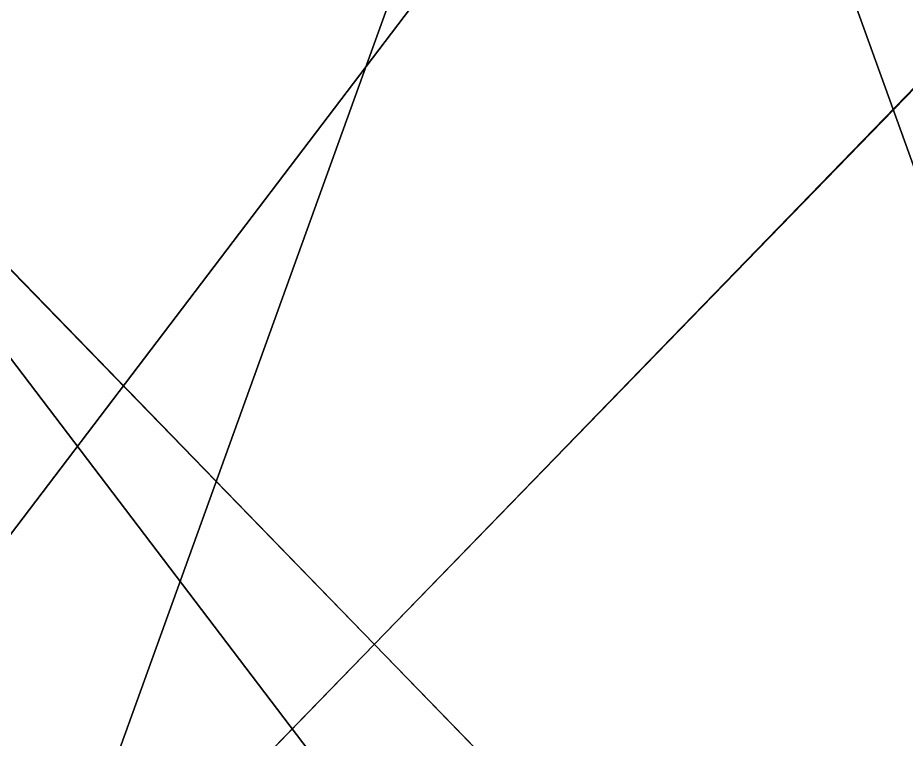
# Model space of a CAD drawing. Extents: x -6144 to 9632, y -5120 to 9632.
# Drawn here: x -2253 to -1104, y -763 to 170 of the extents above; entities that cross this region are included whole.
import ezdxf

# ---------------------------------------------------------------- set-up
doc = ezdxf.new("R2010")
doc.units = 0

msp = doc.modelspace()

# ---------------------------------------------------------------- meshes
at = {"layer": 'OBJECT151', "color": 50}
mesh = msp.add_polyface(dxfattribs=at)
corners = [(-2304, -1280, -11328), (-2304, -1280, -11360), (-2304, 3328, -11360), (-2304, 3328, -11328), (-640, 3328, -11328), (-640, 3328, -11360), (-640, -1280, -11360), (-640, -1280, -11328)]
mesh.append_faces([[corners[k] for k in face] for face in [(1, 3, 0), (5, 7, 4), (6, 0, 7), (2, 4, 3), (1, 5, 2), (3, 7, 0)]], dxfattribs={"vtx0": -1})
mesh.append_faces([[corners[k] for k in face] for face in [(1, 2, 3), (5, 6, 7), (6, 1, 0), (2, 5, 4), (1, 6, 5), (3, 4, 7)]], dxfattribs={"vtx2": -1})
at = {"layer": 'OBJECT355', "color": 50}
mesh = msp.add_polyface(dxfattribs=at)
corners = [(-6144, -5120, 9664), (-6144, -5120, 9408), (-6144, 3840, 9408), (-6144, 3840, 9664), (2560, 3840, 9664), (2560, 3840, 9408), (2560, -5120, 9408), (2560, -5120, 9664)]
mesh.append_faces([[corners[k] for k in face] for face in [(1, 3, 0), (5, 7, 4), (6, 0, 7), (2, 4, 3), (1, 5, 2), (3, 7, 0)]], dxfattribs={"vtx0": -1})
mesh.append_faces([[corners[k] for k in face] for face in [(1, 2, 3), (5, 6, 7), (6, 1, 0), (2, 5, 4), (1, 6, 5), (3, 4, 7)]], dxfattribs={"vtx2": -1})
at = {"layer": 'OBJECT356', "color": 50}
mesh = msp.add_polyface(dxfattribs=at)
corners = [(2560, -5120, -11616), (-6144, -5120, -11616), (-6144, -5120, -11360), (2560, -5120, -11360), (-6144, 3840, -11616), (2560, 3840, -11616), (2560, 3840, -11360), (-6144, 3840, -11360)]
mesh.append_faces([[corners[k] for k in face] for face in [(1, 3, 0), (5, 7, 4), (4, 0, 5), (2, 6, 3), (1, 7, 2), (5, 3, 6)]], dxfattribs={"vtx0": -1})
mesh.append_faces([[corners[k] for k in face] for face in [(1, 2, 3), (5, 6, 7), (4, 1, 0), (2, 7, 6), (1, 4, 7), (5, 0, 3)]], dxfattribs={"vtx2": -1})
at = {"layer": 'OBJECT734', "color": 50}
mesh = msp.add_polyface(dxfattribs=at)
corners = [(-5888, -4864, -320), (-5888, -4864, -576), (-5888, 3584, -576), (-5888, 3584, -320), (2304, 3584, -320), (2304, 3584, -576), (2304, -4864, -576), (2304, -4864, -320)]
mesh.append_faces([[corners[k] for k in face] for face in [(1, 3, 0), (5, 7, 4), (6, 0, 7), (2, 4, 3), (1, 5, 2), (3, 7, 0)]], dxfattribs={"vtx0": -1})
mesh.append_faces([[corners[k] for k in face] for face in [(1, 2, 3), (5, 6, 7), (6, 1, 0), (2, 5, 4), (1, 6, 5), (3, 4, 7)]], dxfattribs={"vtx2": -1})
at = {"layer": 'OBJECT902', "color": 50}
mesh = msp.add_polyface(dxfattribs=at)
corners = [(-4608, -3584, -10496), (-4608, -3584, -11336), (-4608, 2816, -11336), (-4608, 2816, -10496), (256, 2816, -10496), (256, 2816, -11336), (256, -3584, -11336), (256, -3584, -10496)]
mesh.append_faces([[corners[k] for k in face] for face in [(1, 3, 0), (5, 7, 4), (6, 0, 7), (2, 4, 3), (1, 5, 2), (3, 7, 0)]], dxfattribs={"vtx0": -1})
mesh.append_faces([[corners[k] for k in face] for face in [(1, 2, 3), (5, 6, 7), (6, 1, 0), (2, 5, 4), (1, 6, 5), (3, 4, 7)]], dxfattribs={"vtx2": -1})

doc.saveas('drawing.dxf')
